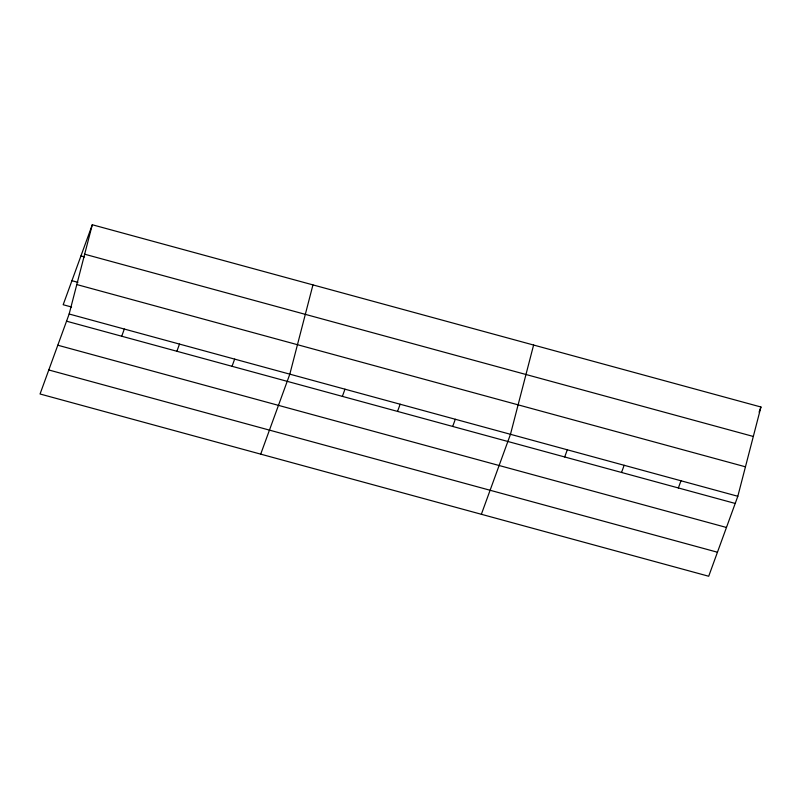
<?xml version="1.0" encoding="UTF-8"?>
<svg xmlns="http://www.w3.org/2000/svg" width="801" height="801" viewBox="0 0 801 801"><rect width="100%" height="100%" fill="white"/><g stroke="black" fill="none" stroke-linecap="round" stroke-linejoin="round"><path stroke-width="1.2" d="M69.156 314.012L92.295 224.751L760.95 407.008L737.821 496.27L708.705 576.249L40.05 393.992L69.156 314.012L737.821 496.27M312.951 284.896L289.822 374.157L260.705 454.137M533.606 345.041L510.477 434.302L481.361 514.282M92.295 224.751L63.179 304.73L71.579 307.023M121.712 336.23L124.325 329.051M176.881 351.269L179.494 344.09M232.04 366.297L234.653 359.118M342.367 396.375L344.981 389.196M397.536 411.404L400.15 404.225M452.695 426.442L455.308 419.263M564.695 456.97L567.308 449.792M621.536 472.46L624.149 465.281M678.367 487.959L680.98 480.78M759.088 412.135L760.95 407.008M84.656 254.207L753.32 436.465M80.931 255.95L84.536 256.931M71.93 280.71L77.927 282.342M76.796 284.555L745.451 466.813M66.543 321.191L735.208 503.449M57.802 345.221L726.457 527.469M48.791 369.972L717.456 552.229"/></g></svg>
